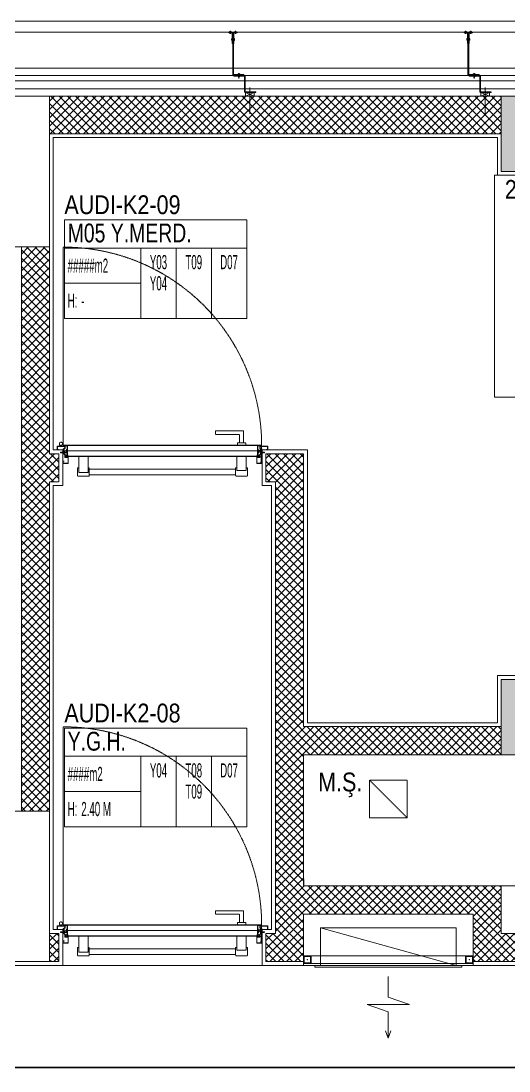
# Model space of a CAD drawing. Extents: x -1457 to 23780, y -2071 to 4205.
# Drawn here: x 15937 to 16197, y 2307 to 2865 of the extents above; entities that cross this region are included whole.
import ezdxf
from ezdxf.enums import TextEntityAlignment as Align

# ---------------------------------------------------------------- set-up
doc = ezdxf.new("R2010")
doc.units = 0
doc.header["$MEASUREMENT"] = 0
doc.linetypes.add('HIDDEN', pattern=[0.375, 0.25, -0.125])
doc.layers.get('0').update_dxf_attribs({"color": 9, "lineweight": 9})
for name, color, linetype, lineweight in [('10', 9, 'Continuous', 9), ('14', 9, 'Continuous', 9), ('21', 9, 'Continuous', 9), ('E-KABLO', 7, 'Continuous', 30), ('M-TEFRIS2-015', 129, 'Continuous', 9)]:
    doc.layers.add(name, color=color, linetype=linetype, lineweight=lineweight)
doc.styles.add('Arial', font='arial.ttf', dxfattribs={"height": 2.5})
doc.styles.add('MuuM_TEXT-STANDART', font='ARIALN.TTF')

# ---------------------------------------------------------------- blocks, each defined once
blk = doc.blocks.new('0_roomno2-flat-2')
at = {"layer": '21'}
blk.add_lwpolyline([(96.88, -52.5), (0, -52.5), (0, 0), (96.88, 0)], close=True, dxfattribs=at)
for points in [[(0, -15), (96.88, -15)], [(40.62, -15), (40.62, -52.5)], [(59.38, -15), (59.38, -52.5)], [(78.12, -15), (78.12, -52.5)], [(0, -33.75), (40.62, -33.75)]]:
    blk.add_lwpolyline(points, dxfattribs=at)
at = {"layer": '21', "style": 'MuuM_TEXT-STANDART', "width": 0.6}
blk.add_text('H:', height=7.5, dxfattribs=at).set_placement((1.75, -43.04), align=Align.MIDDLE_LEFT)
at = {"layer": '21', "style": 'Arial'}
blk.add_attdef('ODANO', (0, 5.85), '', height=10, dxfattribs=at)
blk.add_attdef('MEKANADI', text='', height=10, dxfattribs=at).set_placement((1.75, -15), align=Align.BOTTOM_LEFT)
at = {"layer": '21', "style": 'MuuM_TEXT-STANDART', "width": 0.6}
for tag, p in [('M2', (1.75, -24.38)), ('TEMIZTAVANYUKSEKLIGI', (9, -43.04))]:
    blk.add_attdef(tag, text='', height=7.5, dxfattribs=at).set_placement(p, align=Align.MIDDLE_LEFT)
for tag, p in [('YER01', (50, -22.5)), ('TAVAN01', (68.75, -22.5)), ('DUVAR01', (87.5, -22.5)), ('YER02', (50, -33.75)), ('TAVAN02', (68.75, -33.75)), ('DUVAR02', (87.5, -33.75)), ('YER03', (50, -45)), ('TAVAN03', (68.75, -45)), ('DUVAR03', (87.5, -45))]:
    blk.add_attdef(tag, text='', height=7.5, dxfattribs=at).set_placement(p, align=Align.MIDDLE_CENTER)
blk = doc.blocks.new('p-kolon_80x80')
blk.add_lwpolyline([(-40, -40), (40, -40), (40, 40), (-40, 40)], close=True)
blk = doc.blocks.new('*U11')
at = {"ltscale": 15}
for p, q in [((-24.9, 0.9), (-25.7, 0)), ((-24.9, -0.9), (-25.7, 0)), ((-22.9, 1.5), (-24.9, 0.9)), ((-22.9, 1.5), (-22.9, -1.5)), ((-21.2, -2.7), (-18.1, 2.8)), ((-21, -2.7), (-17.9, 2.7)), ((-19.7, -2.7), (-16.6, 2.8)), ((-19.5, -2.7), (-16.4, 2.7)), ((-18.5, 1.5), (-18.3, 2)), ((-18.2, -2.7), (-15.1, 2.8)), ((-18, -2.7), (-14.9, 2.7)), ((-17, 1.5), (-16.8, 2)), ((-16.7, -2.7), (-13.6, 2.8)), ((-16.5, -2.7), (-13.4, 2.7)), ((-15.5, 1.5), (-15.3, 2)), ((-15.2, -2.7), (-12.1, 2.8)), ((-15, -2.7), (-11.9, 2.7)), ((-14, 1.5), (-13.8, 2)), ((-13.7, -2.7), (-10.6, 2.8)), ((-13.5, -2.7), (-10.4, 2.7)), ((-12.5, 1.5), (-12.3, 2)), ((-12.2, -2.7), (-9.1, 2.8)), ((-12, -2.7), (-8.9, 2.7)), ((-11, 1.5), (-10.8, 2)), ((-10.7, -2.7), (-7.6, 2.8)), ((-10.5, -2.7), (-7.4, 2.7)), ((-9.5, 1.5), (-9.3, 2)), ((-9.2, -2.7), (-6.1, 2.8)), ((-9, -2.7), (-5.9, 2.7)), ((-8, 1.5), (-7.8, 2)), ((-7.7, -2.7), (-4.6, 2.8)), ((-7.5, -2.7), (-4.4, 2.7)), ((-6.5, 1.5), (-6.3, 2)), ((-6.2, -2.7), (-3.1, 2.8)), ((-6, -2.7), (-2.9, 2.7)), ((-5, 1.5), (-4.8, 2)), ((-4.7, -2.7), (-1.6, 2.8)), ((-4.5, -2.7), (-1.4, 2.7)), ((-3.5, 1.5), (-3.3, 2)), ((-2, 1.5), (-1.8, 2)), ((-0.5, 4.2), (-1.5, 1.5)), ((0, 0.5), (-0.6, 0.5)), ((-24.9, -0.9), (-22.9, -1.5)), ((-8.6, -1.5), (-22.9, -1.5)), ((-21.2, -2.7), (-20.9, -1.5)), ((-20.3, -1.5), (-19.1, -1.5)), ((-19.7, -2.7), (-19.4, -1.5)), ((-18.8, -1.5), (-17.6, -1.5)), ((-18.2, -2.7), (-17.9, -1.5)), ((-17.3, -1.5), (-16.1, -1.5)), ((-16.7, -2.7), (-16.4, -1.5)), ((-15.8, -1.5), (-14.6, -1.5)), ((-15.2, -2.7), (-14.9, -1.5)), ((-14.3, -1.5), (-13.1, -1.5)), ((-13.7, -2.7), (-13.4, -1.5)), ((-12.8, -1.5), (-11.6, -1.5)), ((-12.2, -2.7), (-11.9, -1.5)), ((-11.3, -1.5), (-10.1, -1.5)), ((-10.7, -2.7), (-10.4, -1.5)), ((-9.8, -1.5), (-8.6, -1.5)), ((-9.2, -2.7), (-8.9, -1.5)), ((-8.3, -1.5), (-7.1, -1.5)), ((-7.7, -2.7), (-7.4, -1.5)), ((-6.8, -1.5), (-5.6, -1.5)), ((-6.2, -2.7), (-5.9, -1.5)), ((-5.3, -1.5), (-4.1, -1.5)), ((-4.7, -2.7), (-4.4, -1.5)), ((-3.8, -1.5), (-2.1, -1.5)), ((-0.5, -4.2), (-1.5, -1.5)), ((0, -0.5), (-0.6, -0.5))]:
    blk.add_line(p, q, dxfattribs=at)
for p, q in [((-6.9, 1.5), (-22.9, 1.5)), ((-17.4, 1.5), (-18.6, 1.5)), ((-15.9, 1.5), (-17.1, 1.5)), ((-14.4, 1.5), (-15.6, 1.5)), ((-12.9, 1.5), (-14.1, 1.5)), ((-11.4, 1.5), (-12.6, 1.5)), ((-9.9, 1.5), (-11.1, 1.5)), ((-8.4, 1.5), (-9.6, 1.5)), ((-6.9, 1.5), (-8.1, 1.5)), ((-5.4, 1.5), (-6.6, 1.5)), ((-3.9, 1.5), (-5.1, 1.5)), ((-2.4, 1.5), (-3.6, 1.5)), ((-1.5, 1.5), (-2.1, 1.5)), ((0, 0.5), (0, 4.1)), ((-1.5, -1.5), (-2.1, -1.5)), ((0, -0.5), (0, -4.1))]:
    blk.add_line(p, q)
for centre, radius, start, end in [((-26, 3.9), 3.92, 274.361, 322.10246), ((-26, -3.9), 3.92, 37.89754, 85.639), ((-18, 2.8), 0.0971, 330.32042, 150.32042), ((-16.5, 2.8), 0.0971, 330.32042, 150.32042), ((-15, 2.8), 0.0971, 330.32042, 150.32042), ((-13.5, 2.8), 0.0971, 330.32042, 150.32042), ((-12, 2.8), 0.0971, 330.32042, 150.32042), ((-10.5, 2.8), 0.0971, 330.32042, 150.32042), ((-9, 2.8), 0.0971, 330.32042, 150.32042), ((-7.5, 2.8), 0.0971, 330.32042, 150.32042), ((-6, 2.8), 0.0971, 330.32042, 150.32042), ((-4.5, 2.8), 0.0971, 330.32042, 150.32042), ((-3, 2.8), 0.0971, 330.32042, 150.32042), ((-1.5, 2.8), 0.0971, 330.32042, 150.32042), ((-0.6, 0), 0.486, 90, 270), ((-0.3, 4.1), 0.25, 0, 150.08641), ((-21.1, -2.7), 0.0971, 150.32042, 330.32042), ((-19.6, -2.7), 0.0971, 150.32042, 330.32042), ((-18.1, -2.7), 0.0971, 150.32042, 330.32042), ((-16.6, -2.7), 0.0971, 150.32042, 330.32042), ((-15.1, -2.7), 0.0971, 150.32042, 330.32042), ((-13.6, -2.7), 0.0971, 150.32042, 330.32042), ((-12.1, -2.7), 0.0971, 150.32042, 330.32042), ((-10.6, -2.7), 0.0971, 150.32042, 330.32042), ((-9.1, -2.7), 0.0971, 150.32042, 330.32042), ((-7.6, -2.7), 0.0971, 150.32042, 330.32042), ((-6.1, -2.7), 0.0971, 150.32042, 330.32042), ((-4.6, -2.7), 0.0971, 150.32042, 330.32042), ((-0.3, -4.1), 0.25, 209.91359, 0)]:
    blk.add_arc(centre, radius, start, end, dxfattribs=at)
blk = doc.blocks.new('conta')
at = {"ltscale": 10}
for p, q in [((-2649.88, 5344.46), (-2649.78, 5344.3)), ((-2649.87, 5345.53), (-2649.81, 5345.61)), ((-2649.78, 5344.3), (-2649.74, 5344.3)), ((-2649.72, 5345.4), (-2649.28, 5345.4)), ((-2649.25, 5345.41), (-2649.09, 5345.51)), ((-2648.97, 5344.05), (-2648.78, 5343.8)), ((-2648.87, 5344.09), (-2648.7, 5343.86)), ((-2648.83, 5344.87), (-2648.56, 5345.24)), ((-2648.77, 5345.12), (-2648.63, 5345.3)), ((-2648.71, 5343.79), (-2648.71, 5343.79)), ((-2648.56, 5345.31), (-2648.56, 5345.31))]:
    blk.add_line(p, q, dxfattribs=at)
for centre, radius, start, end in [((-2653.03, 5345), 3.19, 350.46739, 8.93723), ((-2649.87, 5344.47), 0.02, 170.46739, 213.74513), ((-2649.83, 5345.5), 0.05, 140.63452, 188.93723), ((-2649.74, 5345.58), 0.0696, 22.24275, 159.25804), ((-2650.94, 5345.01), 1.24, 340.33821, 16.77718), ((-2649.74, 5344.58), 0.03, 160.33821, 273.26661), ((-2649.72, 5345.37), 0.03, 90, 196.77718), ((-2649.56, 5341.55), 3.01, 80.43616, 93.26661), ((-2649.28, 5345.45), 0.05, 270, 303.00619), ((-2649.22, 5344.14), 0.231, 353.95711, 81.90038), ((-2649.08, 5345.49), 0.03, 4.79721, 123.00619), ((-2649.06, 5344.54), 0.03, 260.43616, 338.70659), ((-2650.22, 5344.99), 1.27, 338.70659, 23.04177), ((-2648.89, 5344.11), 0.1, 173.95711, 217.26527), ((-2649.01, 5345.57), 0.05, 18.79511, 42.1429), ((-2651.17, 5344.83), 2.33, 7.58966, 18.79511), ((-2658.2, 5345.19), 9.36, 353.68569, 357.8537), ((-2648.79, 5344.15), 0.1, 173.68569, 217.26527), ((-2648.81, 5345.15), 0.05, 187.58966, 322.73473), ((-2648.79, 5344.84), 0.05, 142.73473, 180.2669), ((-2648.74, 5343.83), 0.05, 217.26527, 307.26527), ((-2648.74, 5343.83), 0.05, 307.26527, 37.26527), ((-2648.59, 5345.27), 0.05, 52.73473, 142.73473), ((-2648.59, 5345.27), 0.05, 322.73473, 52.73473)]:
    blk.add_arc(centre, radius, start, end, dxfattribs=at)
for points, knots in [([(-2649.74, 5344.31), (-2649.74, 5344.34), (-2649.7, 5344.52), (-2649.59, 5344.33), (-2649.34, 5344.36), (-2649.23, 5344.37), (-2649.18, 5344.37)], [0, 0, 0, 0, 0.1008757, 0.3841126, 0.5436166, 0.6906785, 0.6906785, 0.6906785, 0.6906785]), ([(-2648.98, 5345.6), (-2649, 5345.63), (-2649.09, 5345.71), (-2649.23, 5345.44), (-2649.32, 5345.74), (-2649.39, 5345.46), (-2649.51, 5345.75), (-2649.59, 5345.5), (-2649.65, 5345.57), (-2649.68, 5345.61)], [0.0086373, 0.0086373, 0.0086373, 0.0086373, 0.1097304, 0.3133405, 0.4430081, 0.5658764, 0.7165186, 0.8527974, 0.9648495, 0.9648495, 0.9648495, 0.9648495])]:
    blk.add_open_spline(points, degree=3, knots=knots, dxfattribs=at)
blk = doc.blocks.new('p-yn_sackasa')
at = {"layer": '10', "linetype": 'Continuous'}
for p, q in [((0, 6.16), (0, 6.9)), ((0.01, 6.9), (0.01, 6.15)), ((0.14, 6.9), (0.14, 6.16)), ((0.15, 6.9), (0.15, 6.16)), ((2.69, 7.16), (0.26, 7.16)), ((2.69, 7.15), (0.26, 7.15)), ((2.69, 7.02), (0.26, 7.02)), ((0.26, 7.01), (2.69, 7.01)), ((0.26, 6.05), (0.76, 6.05)), ((0.75, 6.04), (0.26, 6.04)), ((0.26, 5.91), (0.75, 5.91)), ((0.76, 5.9), (0.26, 5.9)), ((0.75, 5.91), (0.75, 6.04)), ((0.76, 5.9), (0.76, 6.05)), ((2.8, 3.29), (2.8, 6.9)), ((2.81, 3.29), (2.81, 6.9)), ((2.94, 3.29), (2.94, 6.9)), ((2.95, 3.29), (2.95, 6.9)), ((-2.19, 0), (-2.19, -0.15)), ((0.67, -0.71), (0.67, 2.27)), ((0.69, -0.71), (0.69, 2.27)), ((0.81, -0.71), (0.81, 2.27)), ((0.83, -0.71), (0.83, 2.27)), ((0.92, 2.33), (0.95, 2.32)), ((0.93, 2.34), (0.95, 2.33)), ((1.01, 2.46), (0.99, 2.47)), ((0.99, 2.46), (1.01, 2.45)), ((1.11, 2.52), (1.11, 3.73)), ((1.12, 2.52), (1.12, 3.73)), ((1.25, 3.73), (1.25, 2.52)), ((1.26, 2.52), (1.26, 3.73)), ((1.37, 3.98), (2.49, 3.98)), ((2.49, 3.97), (1.37, 3.97)), ((1.37, 3.84), (2.49, 3.84)), ((2.49, 3.83), (1.37, 3.83)), ((2.6, 3.69), (2.5, 3.36)), ((2.51, 3.35), (2.61, 3.69)), ((2.73, 3.65), (2.63, 3.32)), ((2.74, 3.64), (2.64, 3.31)), ((-2.95, -0.25), (-2.95, -1.75)), ((-2.94, -1.75), (-2.94, -0.25)), ((-2.81, -0.25), (-2.81, -1.75)), ((-2.8, -0.25), (-2.8, -1.75)), ((-2.19, 0), (-2.7, 0)), ((-2.2, -0.01), (-2.7, -0.01)), ((-2.2, -0.14), (-2.7, -0.14)), ((-2.19, -0.15), (-2.7, -0.15)), ((1.01, -1.85), (-2.7, -1.85)), ((1.01, -1.86), (-2.7, -1.86)), ((-2.7, -1.99), (1.01, -1.99)), ((1.01, -2), (-2.7, -2)), ((-2.2, -0.14), (-2.2, -0.01)), ((0.92, -0.77), (0.95, -0.76)), ((0.93, -0.78), (0.95, -0.77)), ((0.99, -0.89), (1.01, -0.88)), ((1.01, -0.89), (0.99, -0.91)), ((1.11, -0.96), (1.11, -1.75)), ((1.12, -0.96), (1.12, -1.75)), ((1.25, -0.96), (1.25, -1.75)), ((1.26, -0.96), (1.26, -1.75))]:
    blk.add_line(p, q, dxfattribs=at)
for points in [[(0.15, 2.14), (0.67, 2.14), (0.67, -0.54), (0.15, -0.54)], [(0.15, 2.14), (0.41, 2.14), (0.41, -0.54), (0.15, -0.54)]]:
    blk.add_lwpolyline(points, close=True, dxfattribs=at)
for centre, radius, start, end in [((0.26, 6.9), 0.261, 90, 180), ((0.26, 6.16), 0.261, 180, 270), ((0.26, 6.9), 0.249, 90, 180), ((0.26, 6.16), 0.249, 181.345, 271.3502), ((0.26, 6.9), 0.122, 90, 180), ((0.26, 6.16), 0.122, 180, 270), ((0.26, 6.9), 0.11, 90, 180), ((0.26, 6.16), 0.11, 180, 270), ((2.69, 6.9), 0.261, 0, 90), ((2.69, 6.9), 0.249, 0, 90), ((2.69, 6.9), 0.122, 0, 90), ((2.69, 6.9), 0.11, 0, 90), ((0.89, 2.27), 0.219, 63.2153, 180), ((0.89, 2.27), 0.206, 63.2169, 180), ((0.89, 2.27), 0.0801, 63.215, 180), ((0.89, 2.27), 0.0674, 63.2144, 180), ((1.04, 2.52), 0.206, 243.2197, 0), ((1.04, 2.52), 0.219, 243.2148, 0), ((1.04, 2.52), 0.0801, 243.2203, 0), ((1.04, 2.52), 0.0674, 243.2129, 0), ((1.37, 3.73), 0.253, 90, 180), ((1.37, 3.73), 0.24, 90, 180), ((1.37, 3.73), 0.114, 90, 180), ((1.37, 3.73), 0.101, 90, 180), ((2.49, 3.72), 0.261, 342.8602, 90), ((2.49, 3.72), 0.249, 342.8613, 90), ((2.49, 3.72), 0.122, 342.8607, 90), ((2.49, 3.72), 0.11, 342.8621, 90), ((2.72, 3.29), 0.232, 162.8601, 0), ((2.72, 3.29), 0.219, 162.8613, 0), ((2.72, 3.29), 0.0927, 162.8605, 0), ((2.72, 3.29), 0.0801, 162.8624, 0), ((-2.7, -0.25), 0.253, 90, 180), ((-2.7, -1.75), 0.253, 180, 270), ((-2.7, -0.25), 0.24, 90, 180), ((-2.7, -1.75), 0.24, 180, 270), ((-2.7, -0.25), 0.114, 90, 180), ((-2.7, -1.75), 0.114, 180, 270), ((-2.7, -0.25), 0.101, 90, 180), ((-2.7, -1.75), 0.101, 180, 270), ((0.89, -0.71), 0.219, 180, 296.785), ((0.89, -0.71), 0.206, 180, 296.7851), ((0.89, -0.71), 0.0801, 180, 296.785), ((0.89, -0.71), 0.0674, 180, 180.5245), ((0.89, -0.71), 0.0674, 180, 296.7871), ((1.04, -0.96), 0.219, 0, 116.7854), ((1.04, -0.96), 0.206, 0, 116.7836), ((1.04, -0.96), 0.0801, 0, 116.7811), ((1.04, -0.96), 0.0674, 0, 116.7871), ((1.01, -1.75), 0.114, 270, 0), ((1.01, -1.75), 0.24, 270, 0), ((1.01, -1.75), 0.101, 270, 0), ((1.01, -1.75), 0.253, 270, 0)]:
    blk.add_arc(centre, radius, start, end, dxfattribs=at)
at = {"layer": '10', "xscale": 0.0842696629213483, "yscale": 0.0842696629213483, "zscale": 0.0842696629213483}
blk.add_blockref('*U11', (0.95, 1.35), dxfattribs=at)
at = {"layer": '14', "xscale": -0.7887640449438696, "yscale": 0.7887640449438696, "zscale": 0.7887640449438204, "rotation": 90}
blk.add_blockref('conta', (4217.78, -2086.42), dxfattribs=at)
blk = doc.blocks.new('p- alum kaplama profil')
at = {"lineweight": 13}
blk.add_lwpolyline([(7.12, 12.59), (7.12, 26.49)], dxfattribs=at)
at = {"lineweight": 5}
blk.add_lwpolyline([(9.44, 15.16), (4.79, 15.16), (4.79, 17.16), (9.44, 17.16)], close=True, dxfattribs=at)
for points in [[(4.79, 15.16), (9.44, 17.16)], [(9.44, 15.16), (4.79, 17.16)]]:
    blk.add_lwpolyline(points, dxfattribs=at)
at = {"lineweight": 18}
blk.add_lwpolyline([(4.09, 6.16), (-1.41, 6.16), (-1.41, 6.46), (4.09, 6.46, 0.414214), (4.29, 6.66), (4.29, 14.66, -0.414214), (4.79, 15.16), (10.29, 15.16), (10.29, 14.86), (4.79, 14.86, 0.414214), (4.59, 14.66), (4.59, 6.66, -0.414214)], format="xyb", close=True, dxfattribs=at)
blk.add_lwpolyline([(-2.06, 5.56), (-2.06, -2.34), (-2.06, -15.69), (-1.66, -15.69), (-1.66, -2.34), (-1.66, 5.56), (-1.66, 5.56), (-1.66, 5.57), (-1.66, 5.57), (-1.66, 5.58), (-1.66, 5.58), (-1.65, 5.59), (-1.65, 5.59), (-1.65, 5.59), (-1.65, 5.6), (-1.65, 5.6), (-1.64, 5.61), (-1.64, 5.61), (-1.64, 5.62), (-1.64, 5.62), (-1.63, 5.62), (-1.63, 5.63), (-1.63, 5.63), (-1.62, 5.63), (-1.62, 5.64), (-1.61, 5.64), (-1.61, 5.64), (-1.61, 5.64), (-1.6, 5.65), (-1.6, 5.65), (-1.59, 5.65), (-1.59, 5.65), (-1.58, 5.65), (-1.58, 5.65), (-1.57, 5.66), (-1.57, 5.66), (-1.56, 5.66), (-1.56, 5.66), (3.94, 5.66), (3.94, 6.06), (-1.56, 6.06), (-1.58, 6.06), (-1.61, 6.05), (-1.63, 6.05), (-1.66, 6.05), (-1.68, 6.04), (-1.7, 6.03), (-1.73, 6.03), (-1.75, 6.02), (-1.77, 6.01), (-1.79, 6), (-1.82, 5.99), (-1.84, 5.97), (-1.86, 5.96), (-1.88, 5.94), (-1.89, 5.93), (-1.91, 5.91), (-1.93, 5.89), (-1.95, 5.87), (-1.96, 5.85), (-1.97, 5.83), (-1.99, 5.81), (-2, 5.79), (-2.01, 5.77), (-2.02, 5.75), (-2.03, 5.72), (-2.04, 5.7), (-2.04, 5.68), (-2.05, 5.65), (-2.05, 5.63), (-2.06, 5.61), (-2.06, 5.58)], close=True)
blk.add_lwpolyline([(-1.66, -2.34), (-2.06, -2.34)])
for points in [[(-2.36, -10.84), (-2.36, -16.39), (-2.36, -16.39, -0.414214), (-2.51, -16.54), (-2.51, -16.54), (-4.06, -16.54), (-4.06, -16.84), (-2.51, -16.84), (-2.51, -16.84, 0.414214), (-2.06, -16.39), (-2.06, -10.84)], [(-1.36, -10.84), (-1.66, -10.84), (-1.66, -16.39, 0.414214), (-1.21, -16.84), (-1.21, -16.84), (0.34, -16.84), (0.34, -16.54), (-1.21, -16.54), (-1.21, -16.54, -0.414214), (-1.36, -16.39), (-1.36, -16.39)]]:
    blk.add_lwpolyline(points, format="xyb", close=True)
for points in [[(0.67, 5.66, -10), (1.91, 5.66, -10)], [(0.67, 5.66, -10), (0.67, 5.64, -10), (0.67, 5.62, -10), (0.67, 5.6, -10), (0.68, 5.58, -10), (0.68, 5.56, -10), (0.69, 5.54, -10), (0.69, 5.52, -10), (0.7, 5.5, -10), (0.7, 5.48, -10), (0.71, 5.46, -10), (0.72, 5.45, -10), (0.73, 5.43, -10), (0.74, 5.41, -10), (0.75, 5.4, -10), (0.76, 5.38, -10), (0.77, 5.36, -10), (0.79, 5.35, -10), (0.8, 5.33, -10), (0.81, 5.32, -10), (0.83, 5.31, -10), (0.84, 5.29, -10), (0.86, 5.28, -10), (0.87, 5.27, -10), (0.89, 5.26, -10), (0.91, 5.25, -10), (0.92, 5.24, -10), (0.94, 5.23, -10), (0.96, 5.22, -10), (0.98, 5.21, -10), (1, 5.21, -10), (1.02, 5.2, -10), (1.03, 5.2, -10)], [(0.96, 5.66, -10), (0.97, 5.66, -10), (0.97, 5.66, -10), (0.97, 5.66, -10), (0.98, 5.66, -10), (0.98, 5.66, -10), (0.99, 5.66, -10), (0.99, 5.66, -10), (1, 5.66, -10), (1, 5.67, -10), (1, 5.67, -10), (1.01, 5.67, -10), (1.01, 5.67, -10), (1.01, 5.67, -10), (1.02, 5.68, -10), (1.02, 5.68, -10), (1.02, 5.68, -10), (1.03, 5.69, -10), (1.03, 5.69, -10), (1.03, 5.69, -10), (1.04, 5.7, -10), (1.04, 5.7, -10), (1.04, 5.7, -10), (1.04, 5.71, -10), (1.04, 5.71, -10), (1.05, 5.72, -10), (1.05, 5.72, -10), (1.05, 5.72, -10), (1.05, 5.73, -10), (1.05, 5.73, -10), (1.05, 5.74, -10), (1.05, 5.74, -10), (1.05, 5.75, -10)], [(1.61, 6.87, -10), (0.98, 6.96, -10)], [(1.33, 5.85, -10), (0.98, 5.88, -10)], [(1.56, 7.05, -10), (1.02, 7.13, -10)], [(1.05, 6.91, -10), (1.29, 7.56, -10)], [(1.05, 5.83, -10), (1.05, 6.01, -10)], [(1.05, 5.75, -10), (1.05, 5.83, -10)], [(1.29, 4.93, -10), (1.29, 7.8, -10)], [(1.53, 6.82, -10), (1.29, 7.56, -10)], [(1.29, 6.16, -10), (1.29, 6.26, -10)], [(1.53, 5.75, -10), (1.53, 5.92, -10)], [(1.53, 5.75, -10), (1.53, 5.74, -10), (1.53, 5.74, -10), (1.53, 5.73, -10), (1.53, 5.73, -10), (1.53, 5.72, -10), (1.54, 5.72, -10), (1.54, 5.72, -10), (1.54, 5.71, -10), (1.54, 5.71, -10), (1.54, 5.7, -10), (1.54, 5.7, -10), (1.55, 5.7, -10), (1.55, 5.69, -10), (1.55, 5.69, -10), (1.55, 5.69, -10), (1.56, 5.68, -10), (1.56, 5.68, -10), (1.56, 5.68, -10), (1.57, 5.67, -10), (1.57, 5.67, -10), (1.58, 5.67, -10), (1.58, 5.67, -10), (1.58, 5.67, -10), (1.59, 5.66, -10), (1.59, 5.66, -10), (1.6, 5.66, -10), (1.6, 5.66, -10), (1.6, 5.66, -10), (1.61, 5.66, -10), (1.61, 5.66, -10), (1.62, 5.66, -10), (1.62, 5.66, -10)], [(1.55, 5.2, -10), (1.57, 5.2, -10), (1.59, 5.21, -10), (1.6, 5.21, -10), (1.62, 5.22, -10), (1.64, 5.23, -10), (1.66, 5.24, -10), (1.68, 5.25, -10), (1.69, 5.26, -10), (1.71, 5.27, -10), (1.73, 5.28, -10), (1.74, 5.29, -10), (1.76, 5.31, -10), (1.77, 5.32, -10), (1.78, 5.33, -10), (1.8, 5.35, -10), (1.81, 5.36, -10), (1.82, 5.38, -10), (1.83, 5.4, -10), (1.84, 5.41, -10), (1.85, 5.43, -10), (1.86, 5.45, -10), (1.87, 5.46, -10), (1.88, 5.48, -10), (1.89, 5.5, -10), (1.89, 5.52, -10), (1.9, 5.54, -10), (1.9, 5.56, -10), (1.9, 5.58, -10), (1.91, 5.6, -10), (1.91, 5.62, -10), (1.91, 5.64, -10), (1.91, 5.66, -10)], [(1.03, 5.2, -10), (1.04, 5.2, -10), (1.05, 5.19, -10), (1.05, 5.19, -10), (1.06, 5.19, -10), (1.06, 5.19, -10), (1.07, 5.19, -10), (1.07, 5.19, -10), (1.08, 5.19, -10), (1.08, 5.19, -10), (1.09, 5.19, -10), (1.09, 5.18, -10), (1.1, 5.18, -10), (1.1, 5.18, -10), (1.11, 5.18, -10), (1.11, 5.18, -10), (1.12, 5.18, -10), (1.12, 5.18, -10), (1.13, 5.18, -10), (1.13, 5.18, -10), (1.14, 5.18, -10), (1.15, 5.18, -10), (1.15, 5.18, -10), (1.16, 5.17, -10), (1.16, 5.17, -10), (1.17, 5.17, -10), (1.17, 5.17, -10), (1.18, 5.17, -10), (1.18, 5.17, -10), (1.19, 5.17, -10), (1.19, 5.17, -10), (1.2, 5.17, -10), (1.2, 5.17, -10)], [(1.2, 5.17, -10), (1.2, 5.2, -10)], [(1.38, 5.2, -10), (1.2, 5.2, -10)], [(1.38, 5.17, -10), (1.38, 5.2, -10)], [(1.38, 5.17, -10), (1.38, 5.17, -10), (1.39, 5.17, -10), (1.39, 5.17, -10), (1.4, 5.17, -10), (1.41, 5.17, -10), (1.41, 5.17, -10), (1.42, 5.17, -10), (1.42, 5.17, -10), (1.43, 5.17, -10), (1.43, 5.18, -10), (1.44, 5.18, -10), (1.44, 5.18, -10), (1.45, 5.18, -10), (1.45, 5.18, -10), (1.46, 5.18, -10), (1.46, 5.18, -10), (1.47, 5.18, -10), (1.47, 5.18, -10), (1.48, 5.18, -10), (1.48, 5.18, -10), (1.49, 5.18, -10), (1.5, 5.19, -10), (1.5, 5.19, -10), (1.51, 5.19, -10), (1.51, 5.19, -10), (1.52, 5.19, -10), (1.52, 5.19, -10), (1.53, 5.19, -10), (1.53, 5.19, -10), (1.54, 5.19, -10), (1.54, 5.2, -10), (1.55, 5.2, -10)], [(-2.85, -16.54, 0), (-2.86, -16.51, 0), (-2.87, -16.47, 0), (-2.89, -16.44, 0), (-2.91, -16.41, 0), (-2.93, -16.38, 0), (-2.96, -16.35, 0), (-2.98, -16.33, 0), (-3.01, -16.31, 0), (-3.04, -16.29, 0), (-3.07, -16.27, 0), (-3.11, -16.25, 0), (-3.14, -16.24, 0), (-3.18, -16.23, 0), (-3.21, -16.22, 0), (-3.25, -16.22, 0), (-3.29, -16.22, 0), (-3.32, -16.22, 0), (-3.36, -16.22, 0), (-3.39, -16.23, 0), (-3.43, -16.24, 0), (-3.46, -16.25, 0), (-3.5, -16.27, 0), (-3.53, -16.29, 0), (-3.56, -16.31, 0), (-3.59, -16.33, 0), (-3.61, -16.35, 0), (-3.64, -16.38, 0), (-3.66, -16.41, 0), (-3.68, -16.44, 0), (-3.7, -16.47, 0), (-3.71, -16.51, 0), (-3.73, -16.54, 0)], [(-3.29, -16.54, 0), (-3.73, -16.54, 0)], [(-3.29, -16.54, 0), (-3.55, -16.54, 0)], [(-3.55, -16.54, 0), (-3.29, -16.54, 0)], [(-3.55, -17.04, 0), (-3.55, -16.54, 0)], [(-3.29, -17.54, 0), (-3.29, -16.04, 0)], [(-3.29, -16.54, 0), (-2.85, -16.54, 0)], [(-3.29, -16.54, 0), (-3.03, -16.54, 0)], [(-3.03, -16.54, 0), (-3.29, -16.54, 0)], [(-3.03, -17.04, 0), (-3.03, -16.54, 0)], [(-2.86, -13.04, 0), (-0.86, -13.04, 0)], [(-2.36, -12.52, 0), (-2.4, -12.53, 0), (-2.43, -12.56, 0), (-2.47, -12.58, 0), (-2.5, -12.6, 0), (-2.53, -12.63, 0), (-2.56, -12.66, 0), (-2.59, -12.69, 0), (-2.61, -12.73, 0), (-2.63, -12.76, 0), (-2.65, -12.8, 0), (-2.67, -12.84, 0), (-2.68, -12.88, 0), (-2.69, -12.92, 0), (-2.7, -12.96, 0), (-2.71, -13, 0), (-2.71, -13.04, 0), (-2.71, -13.08, 0), (-2.7, -13.13, 0), (-2.69, -13.17, 0), (-2.68, -13.21, 0), (-2.67, -13.25, 0), (-2.65, -13.28, 0), (-2.63, -13.32, 0), (-2.61, -13.36, 0), (-2.59, -13.39, 0), (-2.56, -13.42, 0), (-2.53, -13.45, 0), (-2.5, -13.48, 0), (-2.47, -13.51, 0), (-2.43, -13.53, 0), (-2.4, -13.55, 0), (-2.36, -13.57, 0)], [(-2.36, -13.04, 0), (-2.36, -12.52, 0)], [(-2.36, -13.04, 0), (-2.36, -12.73, 0)], [(-2.36, -12.73, 0), (-2.36, -13.04, 0)], [(-1.36, -12.73, 0), (-2.36, -12.73, 0)], [(-2.36, -13.04, 0), (-2.36, -13.36, 0)], [(-2.36, -13.04, 0), (-2.36, -13.57, 0)], [(-2.36, -13.36, 0), (-2.36, -13.04, 0)], [(-1.36, -13.36, 0), (-2.36, -13.36, 0)], [(-1.36, -13.04, 0), (-1.36, -12.37, 0)], [(-1.36, -13.72, 0), (-1.32, -13.68, 0), (-1.29, -13.65, 0), (-1.26, -13.61, 0), (-1.23, -13.58, 0), (-1.2, -13.54, 0), (-1.18, -13.5, 0), (-1.16, -13.45, 0), (-1.14, -13.41, 0), (-1.12, -13.37, 0), (-1.1, -13.32, 0), (-1.09, -13.28, 0), (-1.08, -13.23, 0), (-1.07, -13.18, 0), (-1.06, -13.14, 0), (-1.06, -13.09, 0), (-1.06, -13.04, 0), (-1.06, -12.99, 0), (-1.06, -12.95, 0), (-1.07, -12.9, 0), (-1.08, -12.85, 0), (-1.09, -12.81, 0), (-1.1, -12.76, 0), (-1.12, -12.72, 0), (-1.14, -12.67, 0), (-1.16, -12.63, 0), (-1.18, -12.59, 0), (-1.2, -12.55, 0), (-1.23, -12.51, 0), (-1.26, -12.47, 0), (-1.29, -12.43, 0), (-1.32, -12.4, 0), (-1.36, -12.37, 0)], [(-1.36, -13.04, 0), (-1.36, -13.72, 0)], [(-1, -16.54, 0), (-0.98, -16.51, 0), (-0.97, -16.47, 0), (-0.95, -16.44, 0), (-0.93, -16.41, 0), (-0.91, -16.38, 0), (-0.88, -16.35, 0), (-0.86, -16.33, 0), (-0.83, -16.31, 0), (-0.8, -16.29, 0), (-0.77, -16.27, 0), (-0.73, -16.25, 0), (-0.7, -16.24, 0), (-0.66, -16.23, 0), (-0.63, -16.22, 0), (-0.59, -16.22, 0), (-0.56, -16.22, 0), (-0.52, -16.22, 0), (-0.48, -16.22, 0), (-0.45, -16.23, 0), (-0.41, -16.24, 0), (-0.38, -16.25, 0), (-0.34, -16.27, 0), (-0.31, -16.29, 0), (-0.28, -16.31, 0), (-0.25, -16.33, 0), (-0.23, -16.35, 0), (-0.2, -16.38, 0), (-0.18, -16.41, 0), (-0.16, -16.44, 0), (-0.14, -16.47, 0), (-0.13, -16.51, 0), (-0.12, -16.54, 0)], [(-0.56, -16.54, 0), (-1, -16.54, 0)], [(-0.56, -16.54, 0), (-0.82, -16.54, 0)], [(-0.82, -16.54, 0), (-0.56, -16.54, 0)], [(-0.82, -17.04, 0), (-0.82, -16.54, 0)], [(-0.56, -17.54, 0), (-0.56, -16.04, 0)], [(-0.56, -16.54, 0), (-0.3, -16.54, 0)], [(-0.56, -16.54, 0), (-0.12, -16.54, 0)], [(-0.3, -16.54, 0), (-0.56, -16.54, 0)], [(-0.3, -17.04, 0), (-0.3, -16.54, 0)], [(-3.84, -17.04, 0), (-3.81, -17.07, 0), (-3.78, -17.1, 0), (-3.75, -17.12, 0), (-3.72, -17.15, 0), (-3.69, -17.17, 0), (-3.66, -17.19, 0), (-3.62, -17.21, 0), (-3.59, -17.23, 0), (-3.55, -17.24, 0), (-3.52, -17.26, 0), (-3.48, -17.27, 0), (-3.44, -17.28, 0), (-3.4, -17.28, 0), (-3.36, -17.29, 0), (-3.32, -17.29, 0), (-3.29, -17.29, 0), (-3.25, -17.29, 0), (-3.21, -17.29, 0), (-3.17, -17.28, 0), (-3.13, -17.28, 0), (-3.09, -17.27, 0), (-3.06, -17.26, 0), (-3.02, -17.24, 0), (-2.98, -17.23, 0), (-2.95, -17.21, 0), (-2.91, -17.19, 0), (-2.88, -17.17, 0), (-2.85, -17.15, 0), (-2.82, -17.12, 0), (-2.79, -17.1, 0), (-2.76, -17.07, 0), (-2.73, -17.04, 0)], [(-3.29, -17.04, 0), (-3.84, -17.04, 0)], [(-3.29, -17.04, 0), (-2.73, -17.04, 0)], [(-0.56, -17.04, 0), (-1.11, -17.04, 0)], [(0, -17.04, 0), (-0.03, -17.07, 0), (-0.06, -17.1, 0), (-0.09, -17.12, 0), (-0.12, -17.15, 0), (-0.15, -17.17, 0), (-0.18, -17.19, 0), (-0.22, -17.21, 0), (-0.25, -17.23, 0), (-0.29, -17.24, 0), (-0.33, -17.26, 0), (-0.36, -17.27, 0), (-0.4, -17.28, 0), (-0.44, -17.28, 0), (-0.48, -17.29, 0), (-0.52, -17.29, 0), (-0.56, -17.29, 0), (-0.59, -17.29, 0), (-0.63, -17.29, 0), (-0.67, -17.28, 0), (-0.71, -17.28, 0), (-0.75, -17.27, 0), (-0.79, -17.26, 0), (-0.82, -17.24, 0), (-0.86, -17.23, 0), (-0.89, -17.21, 0), (-0.93, -17.19, 0), (-0.96, -17.17, 0), (-0.99, -17.15, 0), (-1.02, -17.12, 0), (-1.05, -17.1, 0), (-1.08, -17.07, 0), (-1.11, -17.04, 0)], [(-0.56, -17.04, 0), (0, -17.04, 0)]]:
    blk.add_polyline3d(points)
blk = doc.blocks.new('Prf-40x40')
for points in [[(1.5, -2), (-1.5, -2, -0.414214), (-2, -1.5), (-2, 1.5, -0.414214), (-1.5, 2), (1.5, 2, -0.414214), (2, 1.5), (2, -1.5, -0.414214)], [(1.5, -1.7), (-1.5, -1.7, -0.414214), (-1.7, -1.5), (-1.7, 1.5, -0.414214), (-1.5, 1.7), (1.5, 1.7, -0.414214), (1.7, 1.5), (1.7, -1.5, -0.414214)]]:
    blk.add_lwpolyline(points, format="xyb", close=True)
blk.add_point((0, 0))
blk = doc.blocks.new('p-krt-yangindolabi_vw')
at = {"linetype": 'Continuous'}
blk.add_lwpolyline([(-37.41, 54.8), (-36, 58.78), (-36, 44.76), (-47.25, 40.82), (-24.75, 40.82), (-36, 36.88), (-36, 25.98)], dxfattribs=at)
for points in [[(-36, 58.78), (-37.41, 54.8)], [(-36, 58.78), (-34.59, 54.8)]]:
    blk.add_lwpolyline(points)
for points in [[(-72, 20), (-75, 20), (-75, 21), (3, 21), (3, 20)], [(-72, 0), (0, 0), (0, 20), (-72, 20)], [(0, 20), (-72, 0), (0, 0)]]:
    blk.add_lwpolyline(points, close=True)

msp = doc.modelspace()

# ---------------------------------------------------------------- hatches: boundary and pattern name
at = {"layer": 'M-TEFRIS2-015', "linetype": 'HIDDEN', "lineweight": 0}
h = msp.add_hatch(dxfattribs=at)
h.set_pattern_fill('ANSI37', color=256, scale=25, style=0)
h.paths.add_polyline_path([(15952.5, 2825), (16192.5, 2825), (16192.5, 2805), (15952.5, 2805)])
h = msp.add_hatch(dxfattribs=at)
h.set_pattern_fill('ANSI33', color=256, scale=25, style=0)
h.paths.add_polyline_path([(16192.5, 2825), (16672.5, 2825), (16672.5, 2365), (16622.5, 2365), (16622.5, 2475), (16232.5, 2475), (16192.5, 2475), (16192.5, 2515), (16622.5, 2515), (16622.5, 2785), (16192.5, 2785)])
h = msp.add_hatch(dxfattribs=at)
h.set_pattern_fill('ANSI37', color=256, scale=25, style=0)
h.paths.add_polyline_path([(15952.5, 2500), (15952.5, 2445), (15937.5, 2445), (15937.5, 2745), (15952.5, 2745), (15952.5, 2635), (15957.5, 2635), (15957.5, 2620), (15952.5, 2620), (15952.5, 2515)])
h = msp.add_hatch(dxfattribs=at)
h.set_pattern_fill('ANSI37', color=256, scale=25, style=0)
edge = h.paths.add_edge_path()
edge.add_line((16087.5, 2405.3), (16192.5, 2405.3))
edge.add_line((16192.5, 2405.3), (16192.5, 2380))
edge.add_line((16192.5, 2380), (16472.5, 2380))
edge.add_line((16472.5, 2380), (16472.5, 2475))
edge.add_line((16472.5, 2475), (16492.5, 2475))
edge.add_line((16492.5, 2475), (16492.5, 2380))
edge.add_line((16492.5, 2380), (16622.5, 2380))
edge.add_line((16622.5, 2380), (16622.5, 2365))
edge.add_line((16622.5, 2365), (16177.5, 2365))
edge.add_line((16177.5, 2365), (16177.5, 2390.3))
edge.add_line((16177.5, 2390.3), (16087.5, 2390.3))
edge.add_line((16087.5, 2390.3), (16087.5, 2365))
edge.add_line((16087.5, 2365), (16067.5, 2365))
edge.add_line((16067.5, 2365), (16067.5, 2380))
edge.add_line((16067.5, 2380), (16072.5, 2380))
edge.add_line((16072.5, 2380), (16072.5, 2620))
edge.add_line((16072.5, 2620), (16067.5, 2620))
edge.add_line((16067.5, 2620), (16067.5, 2635))
edge.add_line((16067.5, 2635), (16072.5, 2635))
edge.add_line((16072.5, 2635), (16087.5, 2635))
edge.add_line((16087.5, 2635), (16087.5, 2490))
edge.add_line((16087.5, 2490), (16192.5, 2490))
edge.add_line((16192.5, 2490), (16192.5, 2475))
edge.add_line((16192.5, 2475), (16087.5, 2475))
edge.add_line((16087.5, 2475), (16087.52, 2405.3))
h = msp.add_hatch(dxfattribs=at)
h.set_pattern_fill('ANSI37', color=256, scale=25, style=0)
h.paths.add_polyline_path([(15952.5, 2365), (15957.5, 2365), (15957.5, 2380), (15952.5, 2380)])

# ---------------------------------------------------------------- linework, layer by layer
at = {"layer": 'E-KABLO', "color": 6}
msp.add_line((16574.04, 2308.69), (14152.89, 2308.69), dxfattribs=at)
at = {"layer": 'M-TEFRIS2-015', "linetype": 'HIDDEN', "lineweight": 0}
for p, q in [((15957.9, 2639.73), (15957.77, 2639.62)), ((15957.9, 2639.73), (15957.77, 2639.62)), ((15958.28, 2639.16), (15958.28, 2639.29)), ((15958.28, 2639.16), (15958.28, 2639.29)), ((15958.28, 2639.16), (15958.45, 2639.16)), ((15958.28, 2639.16), (15958.45, 2639.16)), ((15958.45, 2639), (15958.45, 2639.43)), ((15958.45, 2639), (15958.45, 2639.43)), ((15958.66, 2639), (15958.66, 2639.43)), ((15958.66, 2639), (15958.66, 2639.43)), ((15959.8, 2639.46), (15959.8, 2639.34)), ((15959.9, 2639.56), (16065.1, 2639.56)), ((15959.9, 2639.24), (15961.75, 2639.24)), ((15959.95, 2639.41), (15959.95, 2639.39)), ((15959.96, 2639.41), (16065.05, 2639.41)), ((15959.96, 2639.39), (15961.85, 2639.39)), ((15960.5, 2636.09), (15961.5, 2636.74)), ((15961.5, 2635.69), (15960.5, 2635.69)), ((15961.5, 2635.49), (15960.5, 2635.49)), ((15961.5, 2637.17), (15961.5, 2636.74)), ((15961.8, 2637.17), (15961.5, 2637.17)), ((15961.5, 2636.74), (15961.5, 2635.24)), ((15961.5, 2635.24), (15961.8, 2635.24)), ((15961.8, 2639.19), (15961.8, 2633.66)), ((15961.8, 2636.74), (15961.8, 2637.17)), ((15961.8, 2635.24), (15961.8, 2636.74)), ((15961.95, 2639.29), (15961.95, 2633.76)), ((16063.05, 2639.29), (16063.05, 2633.76)), ((16065.05, 2639.39), (16063.15, 2639.39)), ((16063.2, 2639.19), (16063.2, 2633.66)), ((16063.2, 2637.17), (16063.2, 2635.67)), ((16063.5, 2637.17), (16063.2, 2637.17)), ((16063.2, 2637.17), (16063.2, 2635.67)), ((16063.5, 2637.17), (16063.2, 2637.17)), ((16063.2, 2635.67), (16063.2, 2635.24)), ((16063.2, 2635.67), (16063.2, 2635.24)), ((16063.2, 2635.24), (16063.5, 2635.24)), ((16063.2, 2635.24), (16063.5, 2635.24)), ((16065.1, 2639.24), (16063.25, 2639.24)), ((16063.5, 2635.67), (16063.5, 2637.17)), ((16063.5, 2635.67), (16063.5, 2637.17)), ((16063.5, 2636.92), (16064.5, 2636.92)), ((16063.5, 2636.92), (16064.5, 2636.92)), ((16063.5, 2636.72), (16064.5, 2636.72)), ((16063.5, 2636.72), (16064.5, 2636.72)), ((16064.5, 2636.32), (16063.5, 2635.67)), ((16064.5, 2636.32), (16063.5, 2635.67)), ((16063.5, 2635.24), (16063.5, 2635.67)), ((16063.5, 2635.24), (16063.5, 2635.67)), ((16065.05, 2639.41), (16065.05, 2639.39)), ((16065.2, 2639.46), (16065.2, 2639.34)), ((15961.9, 2633.56), (16063.1, 2633.56)), ((15962, 2633.71), (16063, 2633.71)), ((15957.9, 2384.73), (15957.77, 2384.62)), ((15957.9, 2384.73), (15957.77, 2384.62)), ((15958.28, 2384.16), (15958.28, 2384.29)), ((15958.28, 2384.16), (15958.28, 2384.29)), ((15958.28, 2384.16), (15958.45, 2384.16)), ((15958.28, 2384.16), (15958.45, 2384.16)), ((15958.45, 2384), (15958.45, 2384.43)), ((15958.45, 2384), (15958.45, 2384.43)), ((15958.66, 2384), (15958.66, 2384.43)), ((15958.66, 2384), (15958.66, 2384.43)), ((15959.8, 2384.46), (15959.8, 2384.34)), ((15959.9, 2384.56), (16065.1, 2384.56)), ((15959.9, 2384.24), (15961.75, 2384.24)), ((15959.95, 2384.41), (15959.95, 2384.39)), ((15959.96, 2384.41), (16065.05, 2384.41)), ((15959.96, 2384.39), (15961.85, 2384.39)), ((15961.8, 2384.19), (15961.8, 2378.66)), ((15961.95, 2384.29), (15961.95, 2378.76)), ((16063.05, 2384.29), (16063.05, 2378.76)), ((16065.05, 2384.39), (16063.15, 2384.39)), ((16063.2, 2384.19), (16063.2, 2378.66)), ((16065.1, 2384.24), (16063.25, 2384.24)), ((16065.05, 2384.41), (16065.05, 2384.39)), ((16065.2, 2384.46), (16065.2, 2384.34)), ((15960.5, 2381.09), (15961.5, 2381.74)), ((15961.5, 2380.69), (15960.5, 2380.69)), ((15961.5, 2380.49), (15960.5, 2380.49)), ((15961.5, 2382.17), (15961.5, 2381.74)), ((15961.8, 2382.17), (15961.5, 2382.17)), ((15961.5, 2381.74), (15961.5, 2380.24)), ((15961.5, 2380.24), (15961.8, 2380.24)), ((15961.8, 2381.74), (15961.8, 2382.17)), ((15961.8, 2380.24), (15961.8, 2381.74)), ((15961.9, 2378.56), (16063.1, 2378.56)), ((15962, 2378.71), (16063, 2378.71)), ((16063.2, 2382.17), (16063.2, 2380.67)), ((16063.5, 2382.17), (16063.2, 2382.17)), ((16063.2, 2382.17), (16063.2, 2380.67)), ((16063.5, 2382.17), (16063.2, 2382.17)), ((16063.2, 2380.67), (16063.2, 2380.24)), ((16063.2, 2380.67), (16063.2, 2380.24)), ((16063.2, 2380.24), (16063.5, 2380.24)), ((16063.2, 2380.24), (16063.5, 2380.24)), ((16063.5, 2380.67), (16063.5, 2382.17)), ((16063.5, 2380.67), (16063.5, 2382.17)), ((16063.5, 2381.92), (16064.5, 2381.92)), ((16063.5, 2381.92), (16064.5, 2381.92)), ((16063.5, 2381.72), (16064.5, 2381.72)), ((16063.5, 2381.72), (16064.5, 2381.72)), ((16064.5, 2381.32), (16063.5, 2380.67)), ((16064.5, 2381.32), (16063.5, 2380.67)), ((16063.5, 2380.24), (16063.5, 2380.67)), ((16063.5, 2380.24), (16063.5, 2380.67)), ((14182.5, 2363), (16650.5, 2363))]:
    msp.add_line(p, q, dxfattribs=at)
for points in [[(13012.5, 1124.33), (13012.5, 1124.33), (13012.5, 2865), (16712.5, 2865), (16712.49, 2206.39)], [(13012.5, 1124.33), (13012.5, 1124.33), (13012.5, 2865), (16712.5, 2865), (16712.49, 2206.39)], [(13018.5, 1124.33), (13018.5, 2859), (16706.5, 2859), (16706.5, 2206.39)], [(13018.5, 1124.33), (13018.5, 2859), (16706.5, 2859), (16706.5, 2206.39)], [(16683.5, 2206.69), (16683.5, 2836), (15793.55, 2836)], [(16687.5, 2206.69), (16687.5, 2840), (15800, 2840)], [(16680.7, 2214.69), (16680.71, 2833.2), (15800, 2833.26)], [(16676.5, 2214.69), (16676.5, 2829), (15800, 2829)], [(15870.5, 2363), (15959.5, 2363), (15959.5, 2382), (15954.5, 2382), (15954.5, 2618), (15959.5, 2618), (15959.5, 2637), (15954.5, 2637), (15954.5, 2803), (16190.5, 2803), (16190.5, 2783), (16620.5, 2783)], [(16222.5, 2665), (16189, 2665), (16189, 2783), (16190.5, 2783), (16190.5, 2803), (15954.5, 2803), (15954.5, 2637), (15959.5, 2637), (15959.5, 2618), (15954.5, 2618), (15954.5, 2382), (15959.5, 2382), (15959.5, 2363), (16065.5, 2363), (16065.5, 2382), (16070.5, 2382), (16070.5, 2618), (16065.5, 2618), (16065.5, 2637), (16089.5, 2637), (16089.5, 2492), (16190.5, 2492), (16190.5, 2517), (16217, 2517.04)], [(16200.5, 2783), (16189, 2783), (16189, 2665), (16211.5, 2665)], [(15959.8, 2639.4), (15959.8, 2744.8)], [(16055.63, 2640.81), (16055.63, 2647.06), (16040.63, 2647.06), (16040.63, 2645.19), (16053.38, 2645.19), (16053.38, 2645.19), (16053.38, 2640.81), (16055.63, 2640.81)], [(16056.7, 2639.56), (16056.7, 2640.81), (16052.3, 2640.81), (16052.3, 2639.56), (16056.7, 2639.56)], [(15961.95, 2636.52), (16063.05, 2636.52)], [(16620.5, 2517), (16190.5, 2517), (16190.5, 2492), (16089.5, 2492), (16089.5, 2637), (16065.5, 2637), (16065.5, 2618), (16070.5, 2618), (16070.5, 2382), (16065.5, 2382), (16065.5, 2363), (16070.5, 2363), (16087.5, 2363), (16087.5, 2365)], [(16622.5, 2365), (16177.5, 2365), (16177.5, 2390.3), (16087.5, 2390.3), (16087.5, 2365), (16067.5, 2365), (16067.5, 2380), (16072.5, 2380), (16072.5, 2620), (16067.5, 2620), (16067.5, 2635), (16072.5, 2635), (16087.5, 2635), (16087.5, 2490), (16192.5, 2490), (16192.5, 2475), (16087.5, 2475), (16087.52, 2405.3)], [(16072.5, 2635), (16067.5, 2635), (16067.5, 2620), (16072.5, 2620)], [(15959.8, 2384.4), (15959.8, 2489.8)], [(16142.44, 2441.5), (16122.44, 2461.5)], [(16087.5, 2405.3), (16192.5, 2405.3), (16192.5, 2380), (16472.5, 2380)], [(16055.63, 2385.81), (16055.63, 2392.06), (16040.63, 2392.06), (16040.63, 2390.19), (16053.38, 2390.19), (16053.38, 2390.19), (16053.38, 2385.81), (16055.63, 2385.81)], [(16056.7, 2384.56), (16056.7, 2385.81), (16052.3, 2385.81), (16052.3, 2384.56), (16056.7, 2384.56)], [(15961.95, 2381.52), (16063.05, 2381.52)], [(16087.5, 2368), (16174, 2368)], [(16087.5, 2364), (16177.5, 2364)], [(16087.5, 2363), (16177.5, 2363)], [(16177.5, 2365), (16177.5, 2363), (16652.5, 2363)]]:
    msp.add_lwpolyline(points, dxfattribs=at)
for points in [[(15952.5, 2825), (16192.5, 2825), (16192.5, 2805), (15952.5, 2805)], [(16192.5, 2825), (16672.5, 2825), (16672.5, 2365), (16622.5, 2365), (16622.5, 2475), (16232.5, 2475), (16232.5, 2475), (16192.5, 2475), (16192.5, 2515), (16622.5, 2515), (16622.5, 2785), (16192.5, 2785)], [(15952.5, 2635), (15952.5, 2745), (15937.5, 2745), (15937.5, 2445), (15952.5, 2445), (15952.5, 2500), (15952.5, 2515), (15952.5, 2515), (15952.5, 2620), (15957.5, 2620), (15957.5, 2635)], [(15968, 2624.94), (15973, 2624.94), (15973, 2633.56), (15968, 2633.56)], [(16057, 2626.06), (16052, 2626.06), (16052, 2633.56), (16057, 2633.56)], [(15973.63, 2623.69), (16051.38, 2623.69), (16051.38, 2626.82), (15973.63, 2626.82)], [(16087.5, 2405.3), (16472.5, 2405.3), (16472.5, 2475), (16087.5, 2475)], [(16122.44, 2441.5), (16142.44, 2441.5), (16142.44, 2461.5), (16122.44, 2461.5)], [(15952.5, 2365), (15957.5, 2365), (15957.5, 2380), (15952.5, 2380)], [(15968, 2369.94), (15973, 2369.94), (15973, 2378.56), (15968, 2378.56)], [(16057, 2371.06), (16052, 2371.06), (16052, 2378.56), (16057, 2378.56)], [(15973.63, 2368.69), (16051.38, 2368.69), (16051.38, 2371.82), (15973.63, 2371.82)]]:
    msp.add_lwpolyline(points, close=True, dxfattribs=at)
for points in [[(15968, 2627.44), (15967.38, 2627.44), (15967.38, 2623.44, 0.414214), (15967.75, 2623.07), (15973.25, 2623.07, 0.414214), (15973.63, 2623.44), (15973.63, 2627.44), (15973, 2627.44)], [(16057, 2627.44), (16057.63, 2627.44), (16057.63, 2623.44, -0.414214), (16057.25, 2623.07), (16051.75, 2623.07, -0.414214), (16051.38, 2623.44), (16051.38, 2627.44), (16052, 2627.44)], [(15968, 2372.44), (15967.38, 2372.44), (15967.38, 2368.44, 0.414214), (15967.75, 2368.07), (15973.25, 2368.07, 0.414214), (15973.63, 2368.44), (15973.63, 2372.44), (15973, 2372.44)], [(16057, 2372.44), (16057.63, 2372.44), (16057.63, 2368.44, -0.414214), (16057.25, 2368.07), (16051.75, 2368.07, -0.414214), (16051.38, 2368.44), (16051.38, 2372.44), (16052, 2372.44)]]:
    msp.add_lwpolyline(points, format="xyb", dxfattribs=at)
for centre in [(15958.55, 2640.26), (15958.55, 2640.26), (15958.55, 2385.26), (15958.55, 2385.26)]:
    msp.add_circle(centre, 0.843, dxfattribs=at)
for centre, radius, start, end in [((15959.8, 2639.4), 105.4, 359.9649, 90), ((15958.55, 2640.26), 1.01, 219.4092, 254.2861), ((15958.55, 2640.26), 1.01, 219.4092, 254.2861), ((15959.08, 2639.26), 0.428, 156.352, 217.621), ((15959.08, 2639.26), 0.428, 156.352, 217.621), ((15959.08, 2639.26), 0.302, 105.5524, 240.0315), ((15959.08, 2639.26), 0.302, 105.5524, 240.0315), ((15959.9, 2639.46), 0.1, 90, 180), ((15959.9, 2639.34), 0.1, 180, 270), ((15959.96, 2639.41), 0.005, 90, 180), ((15959.96, 2639.39), 0.005, 180, 270), ((15961.75, 2639.19), 0.05, 0, 90), ((15961.85, 2639.29), 0.1, 0, 90), ((16063.15, 2639.29), 0.1, 90, 180), ((16063.25, 2639.19), 0.05, 90, 180), ((15959.8, 2639.4), 105.4, 354.7953, 359.7834), ((16065.05, 2639.41), 0.005, 0, 90), ((16065.05, 2639.39), 0.005, 270, 0), ((16065.1, 2639.46), 0.1, 0, 90), ((16065.1, 2639.34), 0.1, 270, 0), ((15961.9, 2633.66), 0.1, 180, 270), ((15962, 2633.76), 0.05, 180, 270), ((16063.06, 2633.7), 0.141, 284.9271, 345.0729), ((15959.8, 2384.4), 105.4, 359.9649, 90), ((15958.55, 2385.26), 1.01, 219.4092, 254.2861), ((15958.55, 2385.26), 1.01, 219.4092, 254.2861), ((15959.08, 2384.26), 0.428, 156.352, 217.621), ((15959.08, 2384.26), 0.428, 156.352, 217.621), ((15959.08, 2384.26), 0.302, 105.5524, 240.0315), ((15959.08, 2384.26), 0.302, 105.5524, 240.0315), ((15959.9, 2384.46), 0.1, 90, 180), ((15959.9, 2384.34), 0.1, 180, 270), ((15959.96, 2384.41), 0.005, 90, 180), ((15959.96, 2384.39), 0.005, 180, 270), ((15961.75, 2384.19), 0.05, 0, 90), ((15961.85, 2384.29), 0.1, 0, 90), ((16063.15, 2384.29), 0.1, 90, 180), ((16063.25, 2384.19), 0.05, 90, 180), ((15959.8, 2384.4), 105.4, 354.7953, 359.7834), ((16065.05, 2384.41), 0.005, 0, 90), ((16065.05, 2384.39), 0.005, 270, 0), ((16065.1, 2384.46), 0.1, 0, 90), ((16065.1, 2384.34), 0.1, 270, 0), ((15961.9, 2378.66), 0.1, 180, 270), ((15962, 2378.76), 0.05, 180, 270), ((16063.06, 2378.7), 0.141, 284.9271, 345.0729)]:
    msp.add_arc(centre, radius, start, end, dxfattribs=at)

# ---------------------------------------------------------------- block references
at = {"layer": 'M-TEFRIS2-015', "linetype": 'HIDDEN', "lineweight": 0, "xscale": -1, "rotation": 180}
for name, p in [('p- alum kaplama profil', (16051.86, 2842.16)), ('p- alum kaplama profil', (16176.86, 2842.16)), ('p-yn_sackasa', (15959.5, 2637)), ('p-yn_sackasa', (15959.5, 2382)), ('p-krt-yangindolabi_vw', (16168.5, 2383))]:
    msp.add_blockref(name, p, dxfattribs=at)
at = {"layer": 'M-TEFRIS2-015', "linetype": 'HIDDEN', "lineweight": 0}
for p in [(15912.5, 2785), (15912.5, 2405)]:
    msp.add_blockref('p-kolon_80x80', p, dxfattribs=at)
ref = msp.add_blockref('0_roomno2-flat-2', (15960.37, 2759.33), dxfattribs=at)
ref.add_attrib('ODANO', 'AUDI-K2-09', dxfattribs={"layer": '21', "height": 10, "style": 'MuuM_TEXT-STANDART'}).set_placement((15960.37, 2759.33), align=Align.BOTTOM_LEFT)
ref.add_attrib('MEKANADI', 'M05 Y.MERD.', dxfattribs={"layer": '21', "height": 10, "style": 'MuuM_TEXT-STANDART', "width": 0.9}).set_placement((15962.12, 2744.33), align=Align.BOTTOM_LEFT)
ref.add_attrib('M2', '#####m2', dxfattribs={"layer": '21', "height": 7.5, "style": 'MuuM_TEXT-STANDART', "width": 0.6}).set_placement((15962.12, 2734.95), align=Align.MIDDLE_LEFT)
ref.add_attrib('TEMIZTAVANYUKSEKLIGI', '-', dxfattribs={"layer": '21', "height": 7.5, "style": 'MuuM_TEXT-STANDART', "width": 0.6}).set_placement((15969.37, 2716.29), align=Align.MIDDLE_LEFT)
ref.add_attrib('YER01', 'Y03', dxfattribs={"layer": '21', "height": 7.5, "style": 'MuuM_TEXT-STANDART', "width": 0.6}).set_placement((16010.37, 2736.83), align=Align.MIDDLE_CENTER)
ref.add_attrib('TAVAN01', 'T09', dxfattribs={"layer": '21', "height": 7.5, "style": 'MuuM_TEXT-STANDART', "width": 0.6}).set_placement((16029.12, 2736.83), align=Align.MIDDLE_CENTER)
ref.add_attrib('DUVAR01', 'D07', dxfattribs={"layer": '21', "height": 7.5, "style": 'MuuM_TEXT-STANDART', "width": 0.6}).set_placement((16047.87, 2736.83), align=Align.MIDDLE_CENTER)
ref.add_attrib('YER02', 'Y04', dxfattribs={"layer": '21', "height": 7.5, "style": 'MuuM_TEXT-STANDART', "width": 0.6}).set_placement((16010.37, 2725.58), align=Align.MIDDLE_CENTER)
at = {"layer": 'M-TEFRIS2-015', "linetype": 'HIDDEN', "lineweight": 0, "rotation": 180}
for p in [(16065.5, 2637), (16065.5, 2382)]:
    msp.add_blockref('p-yn_sackasa', p, dxfattribs=at)
at = {"layer": 'M-TEFRIS2-015', "linetype": 'HIDDEN', "lineweight": 0}
ref = msp.add_blockref('0_roomno2-flat-2', (15960.37, 2489.14), dxfattribs=at)
ref.add_attrib('ODANO', 'AUDI-K2-08', dxfattribs={"layer": '21', "height": 10, "style": 'MuuM_TEXT-STANDART'}).set_placement((15960.37, 2489.14), align=Align.BOTTOM_LEFT)
ref.add_attrib('MEKANADI', 'Y.G.H.', dxfattribs={"layer": '21', "height": 10, "style": 'MuuM_TEXT-STANDART', "width": 0.9}).set_placement((15962.12, 2474.14), align=Align.BOTTOM_LEFT)
ref.add_attrib('M2', '####m2', dxfattribs={"layer": '21', "height": 7.5, "style": 'MuuM_TEXT-STANDART', "width": 0.6}).set_placement((15962.12, 2464.76), align=Align.MIDDLE_LEFT)
ref.add_attrib('TEMIZTAVANYUKSEKLIGI', '2.40 M', dxfattribs={"layer": '21', "height": 7.5, "style": 'MuuM_TEXT-STANDART', "width": 0.6}).set_placement((15969.37, 2446.1), align=Align.MIDDLE_LEFT)
ref.add_attrib('YER01', 'Y04', dxfattribs={"layer": '21', "height": 7.5, "style": 'MuuM_TEXT-STANDART', "width": 0.6}).set_placement((16010.37, 2466.64), align=Align.MIDDLE_CENTER)
ref.add_attrib('TAVAN01', 'T08', dxfattribs={"layer": '21', "height": 7.5, "style": 'MuuM_TEXT-STANDART', "width": 0.6}).set_placement((16029.12, 2466.64), align=Align.MIDDLE_CENTER)
ref.add_attrib('DUVAR01', 'D07', dxfattribs={"layer": '21', "height": 7.5, "style": 'MuuM_TEXT-STANDART', "width": 0.6}).set_placement((16047.87, 2466.64), align=Align.MIDDLE_CENTER)
ref.add_attrib('TAVAN02', 'T09', dxfattribs={"layer": '21', "height": 7.5, "style": 'MuuM_TEXT-STANDART', "width": 0.6}).set_placement((16029.12, 2455.39), align=Align.MIDDLE_CENTER)
at = {"layer": 'M-TEFRIS2-015', "linetype": 'HIDDEN', "lineweight": 0, "xscale": -1}
for p in [(16089.5, 2366), (16175.5, 2366)]:
    msp.add_blockref('Prf-40x40', p, dxfattribs=at)

# ---------------------------------------------------------------- texts
at = {"layer": 'M-TEFRIS2-015', "linetype": 'HIDDEN', "lineweight": 0, "style": 'MuuM_TEXT-STANDART'}
for s, p in [('23', (16194.43, 2770.48)), ('M.Ş.', (16095.19, 2455.48))]:
    msp.add_text(s, height=10, dxfattribs=at).set_placement(p)

doc.saveas('drawing.dxf')
